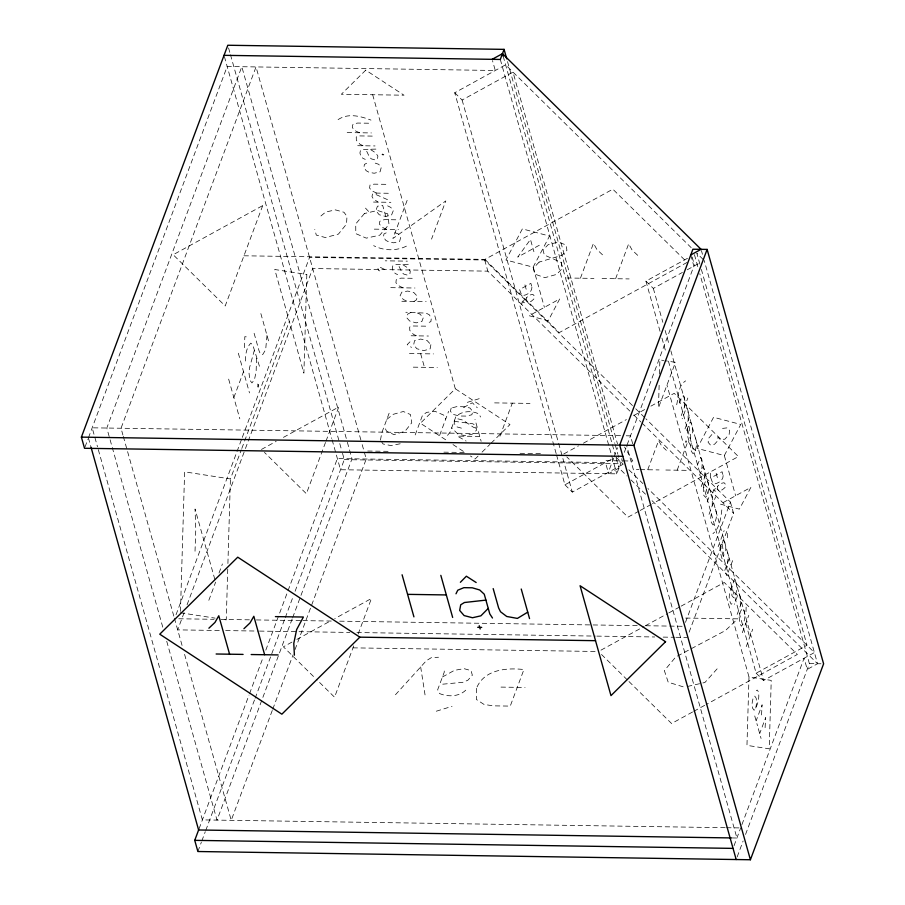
<?xml version="1.0" encoding="UTF-8"?>
<svg xmlns="http://www.w3.org/2000/svg" width="905" height="905" viewBox="0 0 905 905"><rect width="100%" height="100%" fill="white"/><g stroke="black" fill="none" stroke-linecap="round" stroke-linejoin="round"><path stroke-width="0.68" stroke-dasharray="4.53 3.39" d="M761.524 714.95L762.123 704.791L756.128 720.855M765.098 727.677L765.698 717.507L759.702 733.582M244.52 347.69L244.814 336.671L248.468 337.124M256.511 358.244L256.138 371.717L254.452 379.636L251.952 382.917L249.848 380.145L249.011 373.018L249.475 367.894L254.316 350.427M180.468 611.361L184.62 471.833L230.424 478.949L241.318 449.808M227.743 569.143L226.239 619.88L222.076 619.235M227.913 563.51L230.424 478.949M659.134 385.281L658.467 407.827L675.458 362.339L665.073 360.733M659.462 374.014L659.892 359.93L663.784 360.529M704.656 477.365L704.837 471.347L703.253 466.663L698.615 477.286M749.001 676.951L746.964 745.369L769.205 748.82L771.23 680.402L749.001 676.951L666.962 385.089M687.562 428.699L687.348 435.226L689.044 441.244L690.142 440.226L690.741 436.934L688.841 425.26M720.685 546.541L720.471 553.068L722.167 559.086L723.265 558.068L723.876 554.776L721.964 543.102M195.028 551.213L195.774 529.504L195.05 508.995L215.232 580.795M746.003 611.667L746.173 606.327L744.408 605.999M703.4 487.15L703.649 495.182L705.606 497.422L707.8 494.594L708.988 488.44L708.423 482.75L706.364 480.159L704.599 483.191L707.8 494.594M701.805 468.756L702.291 463.168L701.873 459.582L700.662 457.421L696.047 468.145M266.998 335.416L265.663 349.624L262.654 354.726L260.199 353.629L258.977 350.563L253.853 332.361M688.196 420.35L688.117 410.927L686.94 408.132L685.945 408.732L682.178 418.811M740.347 605.864L740.267 596.452L739.091 593.657L738.095 594.257L734.328 604.325M684.463 407.024L684.633 397.702L683.535 395.598L681.465 397.634L678.479 405.632M712.235 505.816L712.393 496.494L711.296 494.39L709.237 496.426L706.239 504.424M731.987 586.089L731.874 595.603L733.695 597.775L735.765 594.777L736.874 588.669L736.489 583.77L734.871 581.621L733.344 582.458M692.608 432.963L692.608 426.911L690.741 422.296L689.757 422.816L685.922 432.104M725.731 550.806L725.731 544.753L723.876 540.138L722.88 540.658L719.045 549.946M721.817 509.911C720.753 518.248 719.837 527.909 712.936 533.678M691.273 442.85L690.685 446.663L691.296 451.233L693.072 453.756C696.873 449.163 697.766 441.64 694.678 436.481L693.671 437.126M711.285 514.029L710.697 517.841L711.296 522.4L713.072 524.934C716.873 520.33 717.767 512.818 714.69 507.66L713.672 508.305M676.691 404.739C678.614 396.673 677.732 385.858 685.605 380.881M755.799 707.993L756.569 703.264L756.207 698.275L754.781 696.126L753.051 698.208L752.123 703.185L752.53 708.095L754.103 710.244C757.926 705.176 759.51 698.287 758.537 692.02L757.281 690.062L756.297 690.572M380.473 440.068L381.786 432.839L389.478 412.261M727.326 563.611L728.468 555.636L727.53 552.299M521.597 304.589L522.411 301.071M712.801 492.976L713.626 489.458M85.025 446.957L87.989 439.027M88.475 437.715L227.178 66.495L495.284 70.488L492.49 60.567M233.841 397.589L243.524 371.672M257.608 386.955L258.604 384.286M176.034 614.744L241.805 438.71M242.302 437.387L309.555 257.382L484.695 259.995L634.756 407.827M241.816 448.484L289.317 321.32M184.122 612.662L177.685 629.869L220.028 630.502M187.086 604.721L244.95 449.864M245.436 448.541L312.7 268.536L487.84 271.149L629.835 411.051M208.829 600.309L215.616 582.153M219.021 573.046L222.415 563.939M407.137 200.344L392.872 238.535L445.814 200.91L431.538 239.112M325.506 442.477L306.365 493.7L264.441 452.398M325.992 441.165L338.753 407.012L281.082 438.665M199.089 828.72L249.033 695.04M249.531 693.716L263.344 656.736M265.81 650.129L287.53 591.994M288.028 590.682L337.384 458.575L605.49 462.568L608.624 473.722L618.952 468.055L626.973 475.962M197.878 851.515L201.329 842.272M201.826 840.949L205.277 831.695M205.774 830.383L254.633 699.588M255.131 698.275L284.747 619.009M285.245 617.685L293.141 596.553M295.109 591.27L344.296 459.638L342 451.493M292.179 618.941L217.008 820.122L166.667 641.034M292.666 617.617L352.011 458.79L346.672 439.796M272.269 710.47L231.228 820.326L183.941 652.098M272.767 709.147L293.039 654.892M295.019 649.598L366.231 459.005L361.276 441.369M415.18 434.92L422.352 415.723L426.504 412.375L435.158 411.356L443.733 415.135L445.735 419.015M353.731 645.876L334.556 697.212L316.501 679.429M358.165 634.032L371.435 598.488L334.76 618.624M439.649 435.294L448.597 411.356M499.956 436.187L512.298 403.144M580.433 278.197L593.465 243.309L596.904 249.509L602.696 254.984M615.615 278.717L628.658 243.83L632.097 250.029L637.878 255.504M609.518 469.186L613.647 458.145M614.122 456.855L617.515 447.783M624.314 452.342L693.875 266.149L690.741 254.995M332.124 439.841L340.518 469.729L616.78 473.847L620.547 463.756L618.262 455.611M647.742 469.752L658.648 440.577L661.521 445.758L666.351 450.339M681.273 415.576L687.823 398.019M685.006 428.88L689.701 416.323M685.752 442.307L686.262 440.939M677.166 470.193L688.072 441.007L690.945 446.199L695.787 450.769M701.217 486.551L705.934 473.949M709.034 514.357L715.595 496.811M685.492 622.346L730.426 502.083L645.831 418.744M718.14 546.722L722.79 534.278M723.706 531.812L724.147 530.624M689.124 632.176L733.559 513.248L730.426 502.083M724.792 570.41L729.453 557.944M732.631 560.636L726.907 575.58L725.753 573.487M734.736 578.714C732.224 586.632 726.07 596.09 731.217 604.28L731.975 603.692M737.156 614.405L741.851 601.848M742.304 632.697L748.808 615.276M746.218 646.611L752.722 629.19M734.034 845.745L740.686 827.928M741.919 824.613L804.092 658.229L807.226 669.395L817.543 663.727L704.203 260.493M737.168 856.899L743.107 841.005M745.55 834.444L809.387 663.603L699.78 273.661M533.113 267.156L549.539 236.058L522.366 228.897L505.929 259.995L533.113 267.156L544.414 307.361M724.328 455.543L740.754 424.445L713.57 417.284L697.144 448.382L724.328 455.543L735.629 495.748M524.153 299.883L522.841 302.304L525.002 302.904M715.357 488.27L714.056 490.691L716.206 491.291M447.511 435.384L450.068 432.183L455.882 416.639C461.855 410.813 471.969 410.316 479.164 414.105L480.532 417.013M711.85 434.558L708.536 438.405L708.163 442.364L710.38 444.966L714.577 444.231L717.699 440.769L717.982 436.979L720.12 439.434L724.848 439.208L729.113 434.502L729.645 430.576L727.247 427.85L722.563 428.393M717.122 668.852L704.893 682.494L687.11 686.556M395.462 694.746L426.312 660.741L431.425 657.596L438.495 657.245M409.954 341.852L407.216 344.624L411.515 347.396M372.668 94.731L455.317 388.777L420.418 423.235L448.326 441.516M478.066 456.086L475.068 459.039L470.419 455.984M482.048 452.138L490.024 444.265M491.019 443.28L509.968 424.569L455.317 388.777M320.936 215.967L325.743 211.996L335.484 209.892L343.979 212.268L346.966 216.352L346.525 224.055L338.402 234.112L325.37 237.54L316.298 235.096L314.782 229.463M465.736 690.187C458.959 696.782 447.998 697.042 439.604 693.581L437.658 689.768L444.276 672.076L444.106 668.376M386.808 419.388L393.234 414.32L403.313 411.515L410.451 414.524L411.741 422.816L405.044 431.244L393.958 434.626L386.582 431.233L384.229 426.312M413.992 301.467L416.549 299.793L417.239 296.173L413.777 292.485L407.669 291.048L401.831 292.123L400.101 295.731L403.472 299.657L407.917 301.376M442.432 677.008L454.389 670.356L463.982 668.648L471.041 670.605L472.353 675.232L467.806 680.289L462.704 682.336L439.638 684.463M556.168 453.62L454.729 92.751L505.601 64.821L691.16 247.642M454.729 92.751L462.116 100.025L512.988 72.106L617.482 443.835M243.954 255.787L484.956 259.384L612.843 189.19L686.148 261.409M410.983 312.338L407.77 314.103L406.662 317.678L409.682 321.015L416.119 322.859L421.854 321.535L423.302 317.644L419.965 314.148L415.983 312.417M539.29 245.255L517.739 257.088L530.466 239.452L533.905 251.714M261.443 449.446L276.172 441.369M660.05 331.332L645.932 281.127L688.332 257.857M687.155 262.393L559.267 332.588L484.956 259.384M645.932 281.127L653.331 288.412L682.404 272.45M687.246 269.792L700.606 262.461M563.781 453.948L578.51 445.871M583.42 443.179L626.373 419.603M633.726 415.553L644.779 409.49M650.91 406.13L674.225 393.324L738.401 456.55L652.494 503.712M556.541 454.977L564.935 484.82L613.522 458.156M291.953 642.109L283.389 646.815L315.494 678.433M296.84 639.428L329.861 621.305M564.935 484.82L572.322 492.105L623.206 464.186L621.678 458.756M638.998 511.121L627.957 517.174L566.79 456.912M640.231 510.443L651.272 504.379M600.965 650.152L644.122 626.464M645.356 625.785L667.551 613.601M668.784 612.934L679.881 606.836M681.114 606.158L724.272 582.469L797.362 654.473L706.104 704.565M668.433 361.174L756.15 673.207L807.022 645.288L701.386 269.486M692.54 712.009L671.578 723.514L628.534 681.103M693.773 711.33L704.871 705.233M756.15 673.207L763.537 680.492L814.409 652.562L647.912 488.519M463.507 407.544L472.365 402.759L477.286 407.748M366.604 163.273L364.421 164.393L363.889 167.459L366.197 170.728L369.138 172.323L374.172 173.24L380.066 171.826L381.163 167.798L378.765 164.325L374.93 163.024M386.164 232.857L383.969 233.965L383.437 237.042L385.756 240.311L388.698 241.907L393.72 242.823L399.614 241.409L400.723 237.37L398.324 233.909L394.49 232.596M338.085 119.618C348.187 112.797 360.495 116.134 370.971 120.105M429.185 322.372L430.893 321.603L431.312 318.175L429.298 314.77L426.063 313.119L405.825 312.27M406.402 246.16C396.062 251.194 383.867 250.832 373.641 245.662M467.308 402.352L481.121 398.087M436.312 711.206L452.036 706.341M385.802 216.499L382.668 205.356L377.419 206.216L375.88 210.695L379.195 214.745L385.802 216.499L391.605 214.904L393.245 210.763L390.87 207.471L387.645 205.854M375.903 149.11L362.486 149.449L360.428 150.603L359.93 152.99L360.756 155.932L362.928 158.352L365.269 159.371M408.279 264.305L394.863 264.656L392.815 265.799L392.306 268.185L393.132 271.127L395.304 273.559L397.657 274.577M388.324 193.274L376.559 193.093L372.555 194.032L371.978 196.498L373.403 198.987L378.2 202.143M400.191 443.778L390.926 445.565L383.041 443.97L381.118 441.04M368.64 123.216L357.611 123.057L353.968 123.77L352.611 124.924L352.328 127.718L356.05 131.214L359.59 132.764M347.181 132.571L371.367 132.933M372.26 136.101L358.369 135.897L356.242 137.017L356.344 140.309L360.1 144.347L363.256 145.773M357.724 145.694L375.021 145.943M381.944 154.608L383.833 154.631M385.813 184.326L374.048 184.156L370.021 184.993L369.579 188.002L371.57 190.638L376.559 193.093M373.494 202.064L390.87 202.324M395.779 219.791L384.761 219.632L381.107 220.345L379.749 221.499L379.478 224.293L383.2 227.789L386.729 229.338M374.319 229.146L398.517 229.508M385.225 260.821L386.854 260.844M390.247 260.889L407.408 261.149M384.501 269.339L380.281 267.36L377.77 267.846L378.505 270.448L379.783 270.9M566.881 277.993L593.94 278.401M602.074 278.514L629.133 278.921M412.228 278.299L401.198 278.129L397.555 278.853L396.198 279.996L395.915 282.801L399.648 286.285L403.178 287.835M390.768 287.654L414.954 288.016M401.843 301.286L426.131 301.648M425.689 326.173L411.798 325.97L409.671 327.09L409.773 330.393L413.528 334.431L416.685 335.846M411.153 335.766L428.45 336.027M409.467 353.55L433.484 353.912M413.291 367.159L437.307 367.509M494.616 402.883L529.991 403.404M620.592 435.701L92.174 427.816L97.514 446.81M626.237 435.78L630.48 435.848L632.765 443.982M479.786 436.459L457.387 436.12L466.109 441.063M367.702 451.029L390.27 451.369M443.88 452.161L466.448 452.5M520.047 453.303L542.615 453.643M606.056 460.645L622.052 460.883M623.387 460.894L632.765 461.041L624.541 447.013M344.296 459.638L620.547 463.756M636.407 469.582L638.93 469.616M640.186 469.638L659.044 469.921M665.842 470.023L688.467 470.362M685.662 618.058L737.666 618.839L725.505 630.502L675.775 656.94L664.361 670.628L668.218 682.234L684.372 687.178M178.783 618.771L214.066 619.303M221.125 619.405L249.35 619.823M256.409 619.936L301.569 620.604M302.983 620.626L332.61 621.068M339.669 621.169L637.448 625.615M645.91 625.74L682.608 626.283M225.673 630.581L258.129 631.068M259.543 631.09L297.643 631.656M299.057 631.679L349.862 632.437M356.921 632.538L595.422 636.091M596.836 636.113L654.688 636.973M663.161 637.109L674.451 637.278M675.865 637.29L687.155 637.459M352.995 647.856L595.671 651.464M809.387 663.603L821.016 663.772M501.019 687.099L525.07 687.461M725.143 827.69L202.381 819.896L97.898 448.167M726.557 827.713L739.272 827.905M731.263 837.928L736.919 838.007L626.713 445.927M454.14 421.3L472.772 423.755L475.872 425.655L476.516 430.169L472.365 434.151L464.955 435.667L457.749 433.936L451.697 427.85M180.423 612.764L215.13 618.149M461.426 428.144L456.652 426.809L454.118 423.45L454.729 420.259L458.009 418.868L462.749 420.044L473.428 427.273L477.602 428.71L474.989 419.411M376.095 194.609L388.234 199.971M370.586 149.574L375.835 152.968L377.883 156.124L377.487 158.85L374.885 159.868L371.378 158.895L369.613 157.346L365.858 149.495M402.963 264.769L408.212 268.163L410.27 271.33L409.875 274.057L407.261 275.075L403.766 274.091L402.001 272.552L398.234 264.701M452.975 444.559L464.604 452.183M703.196 259.497L696.816 253.208L699.859 264.056M635.763 408.822L644.824 417.748M633.862 415.022L640.91 421.968M641.917 422.952L733.559 513.248M615.807 456.901L623.206 464.186M628.851 469.752L642.889 483.587M630.989 479.91L646.034 494.741M652.053 500.669L817.543 663.727M601.497 654.473L627.527 680.108M365.496 208.127L370.077 213.06M259.441 366.242L252.744 344.85L250.787 343.153C245.685 348.516 245.187 356.706 245.685 363.742M701.42 250.572L702.461 254.294M694.429 254.644L697.868 266.873M692.167 257.077L694.61 265.753M716.16 473.27L717.461 477.897M653.331 288.412L662.856 322.327M665.152 330.472L669.349 345.393M670.865 350.823L763.537 680.492M745.777 623.387L749.691 637.301M661.951 338.108L666.148 353.041M685.809 440.905L686.205 442.341M754.747 715.957L757.496 725.742M758.322 728.683L761.071 738.457M507.513 61.597L614.823 443.382M615.208 444.74L617.877 454.253M503.169 56.144L611.995 443.337M612.38 444.694L615.049 454.186M616.158 458.145L618.952 468.055M500.307 59.447L616.78 473.847M524.945 284.883L526.246 289.51M462.116 100.025L558.215 441.912M558.6 443.269L572.322 492.105M484.695 259.995L487.84 271.149M478.417 431.617L481.143 441.289M382.691 153.918L383.087 155.321M420.644 353.719L424.468 367.328M360.891 440.011L256.024 66.925L121.021 428.246L122.922 435.034M346.287 438.439L241.805 66.71L106.801 428.042L162.855 627.47M228.569 47.965L230.096 53.406M230.481 54.764L341.615 450.136M224.395 56.574L331.739 438.484M260.866 313.594L268.706 341.479M257.676 384.048L258.547 387.17M238.332 353.21L249.486 392.906M228.648 379.116L239.814 418.811M123.306 436.391L174.02 616.825M174.405 618.183L182.414 646.679M88.407 437.907L91.077 447.398M420.667 666.962L425.09 695.187M727.224 533.226L727.756 540.557M710.357 473.225L710.889 480.555M476.471 688.298L476.381 699.475L483.983 704.407L493.067 705.843L510.25 706.104L523.916 669.542C506.427 667.562 484.051 669.485 476.471 688.298M306.818 274.486L303.888 373.143L274.758 269.509L306.818 274.486M526.359 297.881L525.997 300.573L527.604 302.281L531.054 301.444L533.792 299.136L534.459 296.127L532.853 294.329L529.289 295.154L526.359 297.881M717.575 486.268L717.201 488.96L718.819 490.668L722.269 489.831L724.996 487.524L725.674 484.514L724.057 482.716L720.493 483.542L717.575 486.268M531.925 287.123C532.072 291.761 527.547 294.792 523.407 295.483L521.416 294.487L519.572 289.566L530.873 283.367L531.925 287.123M723.14 475.51C723.276 480.148 718.762 483.18 714.622 483.87L712.631 482.874L710.776 477.953L722.088 471.743L723.14 475.51M430.882 344.669L430.113 348.923L423.868 350.62L416.798 348.719L413.687 344.737L414.524 340.631L420.621 339.058L427.002 340.427L430.882 344.669M745.019 616.531L743.752 623.138L741.41 626.192L739.645 623.251L739.17 616.984L740.437 611.305L742.688 608.262L744.419 611.033L745.019 616.531M451.176 408.098L450.373 411.198L452.93 414.343L459.378 415.995L466.358 416.096L471.856 414.762L472.761 411.492L469.944 407.997L463.733 406.741L456.754 406.639L451.176 408.098M262.71 205.593L225.198 305.981L173.183 254.735L262.71 205.593M559.675 298.978L548.181 320.743L529.154 315.732L559.675 298.978M750.89 487.365L739.385 509.13L720.357 504.119L750.89 487.365M364.455 213.512L355.722 223.942L355.801 233.637L366.287 238.139L379.772 235.176L388.992 224.44L387.736 213.852L377.555 210.48L364.455 213.512M539.097 262.099L533.577 268.027L534.617 274.057L544.878 277.665L556.699 274.385L562.277 268.457L561.168 262.427L544.312 255.029L543.045 249.984L548.192 244.644L558.17 242.088L565.93 244.904L566.949 250.334L562.05 255.301L539.097 262.099M365.756 70.149L341.332 94.267L404.015 95.206L365.756 70.149"/><path stroke-width="1.36" d="M622.832 456.301L84.527 448.28L81.393 437.126L227.811 45.25L504.074 49.368L506.743 58.882M736.184 859.535L619.699 445.147L692.902 249.214L707.122 249.418L823.607 663.817L750.403 859.75L197.878 851.515L194.733 840.36L198.681 829.795M504.074 49.368L500.307 59.447L224.044 55.329M750.403 859.75L633.919 445.362L707.122 249.418M455.996 593.793L457.772 590.196L463.88 587.673L472.263 587.798L479.695 589.97L484.254 594.212L489.786 613.907L492.478 618.013M460.374 582.288L466.369 576.214L476.166 582.526M488.236 608.409L480.883 615.83L472.501 617.742L464.129 615.581L459.661 610.434L460.713 604.8L464.401 602.515L485.906 600.117M359.851 637.165L281.874 714.181L159.755 634.19L237.744 557.186L359.851 637.165L595.535 640.683M208.885 628.206L214.983 622.425L218.784 615.773L229.587 654.202M243.92 628.726L250.018 622.945L253.83 616.294L264.622 654.722M527.739 612.165L517.389 618.409L506.732 616.475L500.522 611.757L498.61 607.911L493.18 588.601M492.139 59.334L502.467 53.666L701.07 249.328L690.741 254.995M81.393 437.126L633.919 445.362M407.589 594.359L446.335 594.936M275.414 616.61L303.379 617.029L296.636 629.608L293.786 643.376L294.397 655.163M477.704 627.323L481.698 627.391M216.137 653.998L243.083 654.406M251.171 654.53L278.118 654.926M731.263 837.928L198.614 829.987L91.077 447.398M194.733 840.36L733.039 848.381M502.467 53.666L503.169 56.144M521.235 589.019L529.549 618.59M479.243 625.706L480.182 629.009M440.826 575.354L452.658 617.448M402.092 574.777L413.924 616.871M665.56 641.724L610.977 695.628L580.082 585.739L665.56 641.724"/></g></svg>
